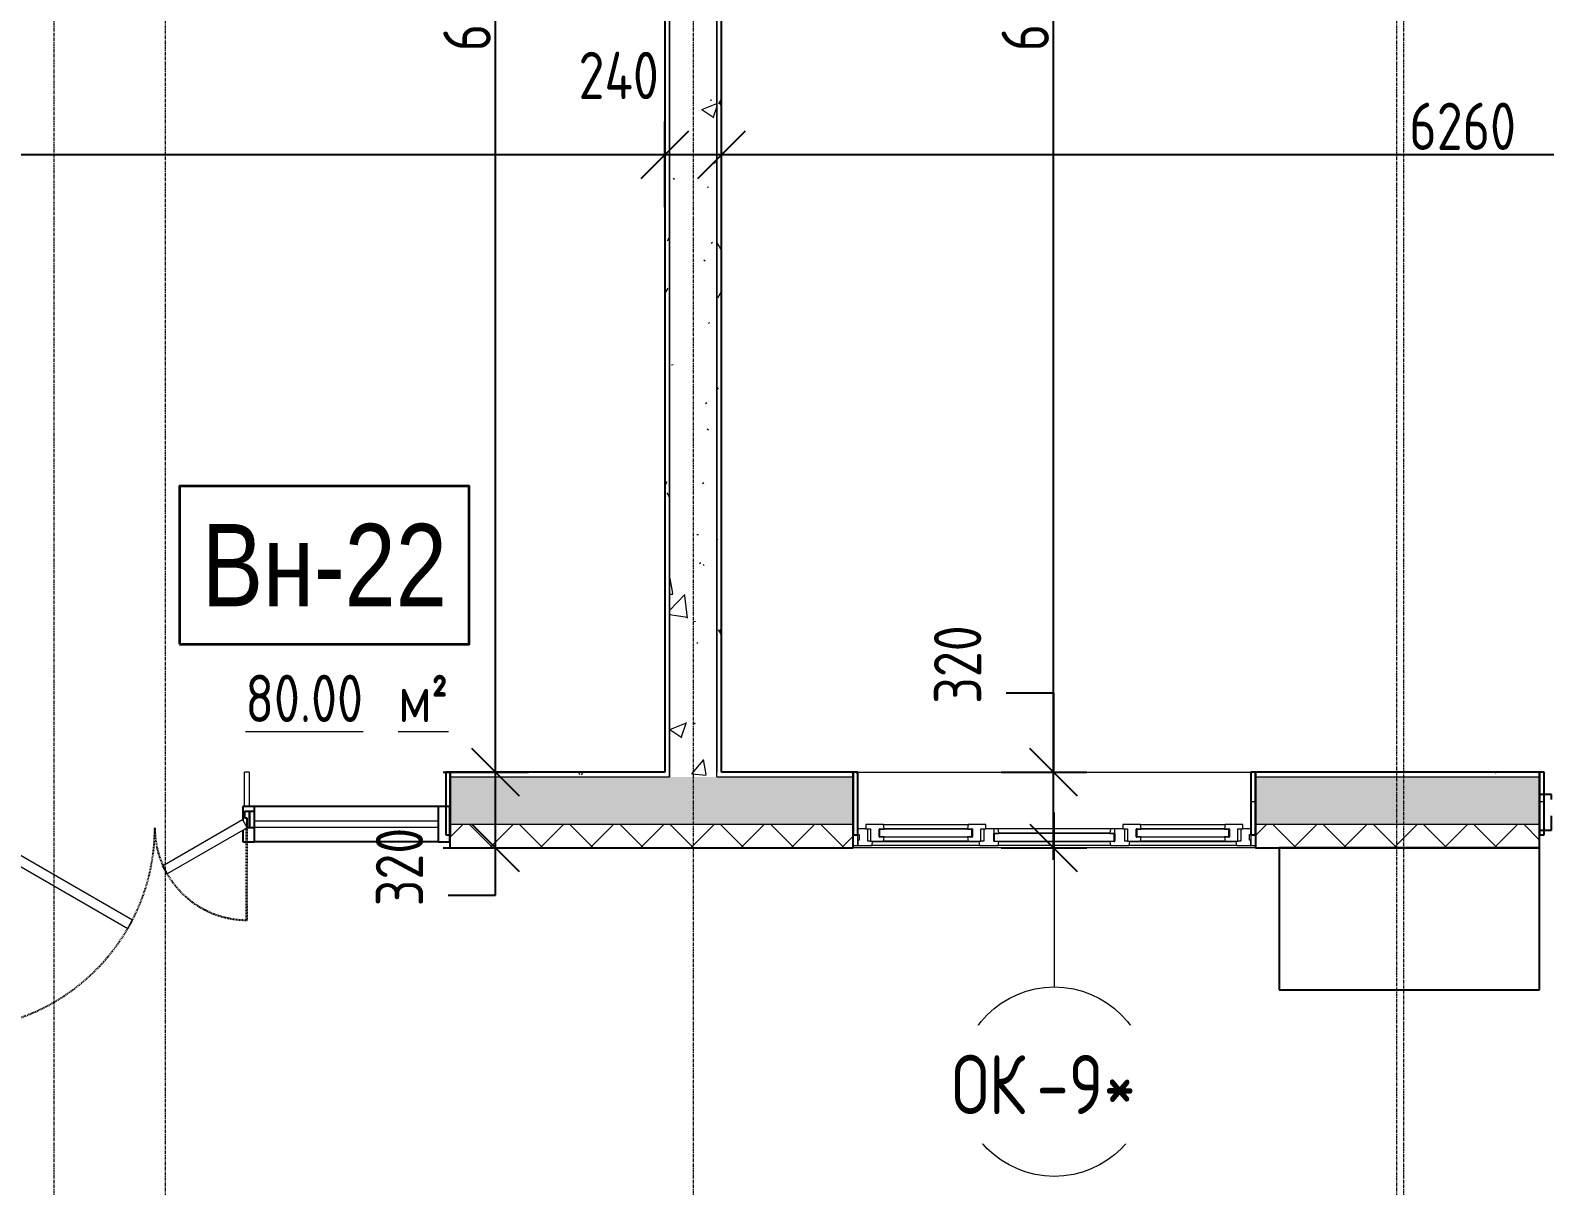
# Model space of a CAD drawing. Header units: millimetres. Extents: x -11854 to 4360091, y -19344 to 4989148.
# Drawn here: x 99603 to 105999, y 495 to 5376 of the extents above; entities that cross this region are included whole.
import ezdxf
from ezdxf.enums import TextEntityAlignment as Align

# ---------------------------------------------------------------- set-up
doc = ezdxf.new("R2010")
doc.units = ezdxf.units.MM
doc.linetypes.add('Линия сетки', pattern=[22.225, 12.7, -3.175, 3.175, -3.175])
doc.linetypes.add('Штрих', pattern=[6.35, 3.175, -3.175])
doc.layers.get('0').update_dxf_attribs({"color": 254})
doc.layers.get('Defpoints').update_dxf_attribs({"color": 254})
for name, color, linetype, lineweight in [('A-ANNO-DIMS', 254, 'Continuous', 9), ('A-AREA-IDEN', 254, 'Continuous', 9), ('A-DOOR', 254, 'Continuous', 9), ('A-GLAZ', 254, 'Continuous', 9), ('A-GLAZ-CURT', 254, 'Continuous', 9), ('A-GLAZ-CWMG', 254, 'Continuous', 9), ('A-GLAZ-IDEN', 254, 'Continuous', 9), ('A-WALL', 254, 'Continuous', 9), ('S-GRID', 254, 'Continuous', 9)]:
    doc.layers.add(name, color=color, linetype=linetype, lineweight=lineweight)
doc.layers.add('кр', color=1, linetype='Continuous')
doc.layers.add('МАРКИ', color=3, linetype='Continuous')
doc.styles.add('ISOCPEUR', font='isocpeur.ttf', dxfattribs={"width": 0.8, "height": 200})
doc.styles.add('ISOCPEUR_2', font='isocpeur.ttf', dxfattribs={"width": 0.8, "height": 250})
doc.styles.add('ISOCPEUR_B', font='', dxfattribs={"width": 0.8, "height": 200})
doc.styles.add('ISOCPEUR_B_1', font='', dxfattribs={"width": 0.8, "height": 200})
doc.styles.get("Standard").update_dxf_attribs({"font": 'arial.ttf'})
doc.styles.get('ISOCPEUR_B').set_extended_font_data('ISOCPEUR', bold=True)
doc.styles.get('ISOCPEUR_B_1').set_extended_font_data('ISOCPEUR', bold=True)
doc.dimstyles.new('2_0_мм_ISOCPEUR', dxfattribs={"dimscale": 304.8, "dimtxt": 199.196235, "dimasz": 0.656168, "dimexe": 0.459318, "dimexo": 0.625, "dimgap": 0.065617, "dimtad": 1, "dimdec": 0, "dimtxsty": 'ISOCPEUR', "dimblk1": 'OBLIQUE', "dimblk2": 'OBLIQUE', "dimsah": 1, "dimcen": 2.5, "dimdle": 0.164042, "dimazin": 3, "dimtfac": 1, "dimtix": 1, "dimtmove": 0, "dimatfit": 3, "dimfxl": 0.787402, "dimfxlon": 1, "dimtvp": 1, "dimarcsym": 2})
doc.dimstyles.new('2_0_мм_ISOCPEUR_1', dxfattribs={"dimscale": 304.8, "dimtxt": 199.196235, "dimasz": 0.656168, "dimexe": 0.459318, "dimexo": 0.625, "dimgap": 0.065617, "dimtad": 1, "dimdec": 0, "dimtxsty": 'ISOCPEUR', "dimblk1": 'OBLIQUE', "dimblk2": 'OBLIQUE', "dimsah": 1, "dimcen": 2.5, "dimdle": 0.164042, "dimazin": 3, "dimtfac": 1, "dimtix": 1, "dimtmove": 1, "dimatfit": 3, "dimfxl": 0.787402, "dimfxlon": 1, "dimtvp": 1, "dimarcsym": 2})
pattern_1 = [(50, (542041.7, 20914.14), (728.7365, -63.7558), [76.2, -838.2]), (355, (542041.7, 20914.14), (-140.9716, 764.2276), [60.96, -670.56]), (100.451, (542102.4, 20908.8), (587.77, 700.4668), [64.76, -712.36]), (46.184, (542041.7, 21117.3), (1084.3162, -168.171), [114.3, -1257.3]), (96.636, (542132, 21103.3), (949.61, 989.7098), [97.14, -1068.54]), (351.184, (542041.7, 21117.3), (949.6206, 989.7012), [91.44, -1005.84]), (21, (542143.3, 21066.54), (606.4579, -409.0606), [76.2, -838.2]), (326, (542143.3, 21066.54), (247.2083, 736.7529), [60.96, -670.56]), (71.451, (542193.8, 21032.46), (853.6683, 327.6855), [64.76, -712.36]), (37.5, (542041.67, 20914.14), (12.3547, 338.22012), [6.706, -655.726, 6.706, -674.014, -673.1]), (37.5, (542041.67, 20914.14), (12.3547, 338.22012), [-1343.152, 6.706, -666.394]), (7.5, (542041.67, 20914.14), (267.27887, 400.72213), [6.706, -381.406, 6.706, -640.486, -256.54]), (7.5, (542041.67, 20914.14), (267.27887, 400.72213), [-1035.304, 6.706, -249.834]), (327.5, (541815.1, 20914.14), (542.36333, -22.91534), [6.706, -247.294, 6.706, -785.774, -1051.56]), (327.5, (541815.1, 20914.14), (542.36333, -22.91534), [-1046.48, 6.706, -1044.854]), (317.5, (541713.5, 20914.14), (592.51696, 101.7071), [6.706, -323.494, 6.706, -519.582, -746.76]), (317.5, (541713.5, 20914.14), (592.51696, 101.7071), [-856.488, 6.706, -740.054])]
pattern_2 = [(0, (542041.67, 20914.14), (406.4, 101.6), [33.528, -271.272, 33.528, -271.272, -1625.6]), (0, (542041.67, 20914.14), (406.4, 101.6), [-609.6, 33.528, -576.072, 33.528, -271.272, -711.2]), (0, (542041.67, 20914.14), (406.4, 101.6), [-1524, 33.528, -169.672, 33.528, -474.472]), (120, (542194.07, 20964.94), (-291.18818, 301.152724), [33.528, -271.272, 33.528, -1896.872]), (120, (542194.07, 20964.94), (-291.18818, 301.152724), [-338.328, -271.272, 33.528, -576.072, -1016]), (120, (542194.07, 20964.94), (-291.18818, 301.152724), [-1219.2, 33.528, -271.272, 33.528, -677.672]), (120, (542194.07, 20964.94), (-291.18818, 301.152724), [-1557.528, -169.672, 33.528, -474.472]), (240, (542244.87, 21168.14), (-115.21182, -402.752724), [33.528, -271.272, 33.528, -1896.872]), (240, (542244.87, 21168.14), (-115.21182, -402.752724), [-338.328, -271.272, 33.528, -576.072, -1016]), (240, (542244.87, 21168.14), (-115.21182, -402.752724), [-1219.2, 33.528, -271.272, 33.528, -677.672]), (240, (542244.87, 21168.14), (-115.21182, -402.752724), [-1557.528, -169.672, 33.528, -474.472])]

# ---------------------------------------------------------------- blocks, each defined once
blk = doc.blocks.new('BIMLIB_Окно_Трехстворчатое_Wintech_СФрамугойСнизу_ГОСТ30674-99 - 1700Х1800-7434254-1А')
at = {"layer": 'A-GLAZ'}
for p, q in [((-705, 140), (-725, 140)), ((-705, 95), (-705, 140)), ((-644.8, 140), (-190.9, 140)), ((-112.5, 140), (362.5, 140)), ((440.9, 140), (894.8, 140)), ((975, 140), (955, 140)), ((955, 140), (955, 95)), ((-193.7, 123.5), (-642, 123.5)), ((-596.8, 121.5), (-238.9, 121.5)), ((-594, 105), (-241.7, 105)), ((-594, 69), (-241.7, 69)), ((-112.5, 70), (362.5, 70)), ((359.7, 123.5), (-109.7, 123.5)), ((-109.7, 87.5), (359.7, 87.5)), ((892, 123.5), (443.7, 123.5)), ((488.9, 121.5), (846.8, 121.5)), ((491.7, 105), (844, 105)), ((491.7, 69), (844, 69)), ((-238.9, 51.5), (-596.8, 51.5)), ((846.8, 51.5), (488.9, 51.5))]:
    blk.add_line(p, q, dxfattribs=at)
at = {"layer": 'A-GLAZ', "lineweight": 18}
for p, q in [((-705, 140), (-705, 117)), ((-644.8, 140), (-705, 140)), ((-642, 123.5), (-644.8, 140)), ((-190.9, 140), (-193.7, 123.5)), ((-112.5, 140), (-190.9, 140)), ((-109.7, 123.5), (-112.5, 140)), ((362.5, 140), (359.7, 123.5)), ((440.9, 140), (362.5, 140)), ((443.7, 123.5), (440.9, 140)), ((894.8, 140), (892, 123.5)), ((955, 140), (894.8, 140)), ((955, 117), (955, 140)), ((-705, 117), (-699.5, 117)), ((-699.5, 93), (-705, 93)), ((-705, 70), (-671, 70)), ((-699.5, 117), (-699.5, 93)), ((-671, 70), (-671, 51.5)), ((-651, 70), (-671, 70)), ((-663, 70), (-663, 121.5)), ((-663, 121.5), (-651, 121.5)), ((-596.8, 121.5), (-651, 121.5)), ((-651, 121.5), (-651, 70)), ((-642, 121.5), (-642, 123.5)), ((-615, 71), (-615, 103)), ((-615, 103), (-594, 103)), ((-594, 71), (-615, 71)), ((-223.2, 103), (-612.5, 103)), ((-612.5, 103), (-612.5, 71)), ((-612.5, 71), (-223.2, 71)), ((-594, 105), (-596.8, 121.5)), ((-596.8, 51.5), (-594, 69)), ((-594, 103), (-594, 105)), ((-594, 69), (-594, 71)), ((-238.9, 121.5), (-241.7, 105)), ((-241.7, 105), (-241.7, 103)), ((-241.7, 103), (-220.7, 103)), ((-220.7, 71), (-241.7, 71)), ((-241.7, 71), (-241.7, 69)), ((-241.7, 69), (-238.9, 51.5)), ((-184.7, 121.5), (-238.9, 121.5)), ((-223.2, 71), (-223.2, 103)), ((-220.7, 103), (-220.7, 71)), ((-193.7, 123.5), (-193.7, 121.5)), ((-184.7, 70), (-184.7, 121.5)), ((-184.7, 121.5), (-172.7, 121.5)), ((-164.7, 70), (-184.7, 70)), ((-172.7, 121.5), (-172.7, 70)), ((-164.7, 51.5), (-164.7, 70)), ((-164.7, 70), (-130.7, 70)), ((-109.7, 89.5), (-130.7, 89.5)), ((-130.7, 89.5), (-130.7, 70)), ((-130.7, 70), (-112.5, 70)), ((378.2, 121.5), (-128.2, 121.5)), ((-128.2, 121.5), (-128.2, 89.5)), ((-128.2, 89.5), (378.2, 89.5)), ((-112.5, 70), (-109.7, 87.5)), ((-109.7, 121.5), (-109.7, 123.5)), ((-109.7, 87.5), (-109.7, 89.5)), ((359.7, 123.5), (359.7, 121.5)), ((359.7, 89.5), (359.7, 87.5)), ((380.7, 89.5), (359.7, 89.5)), ((359.7, 87.5), (362.5, 70)), ((362.5, 70), (380.7, 70)), ((378.2, 89.5), (378.2, 121.5)), ((380.7, 70), (380.7, 89.5)), ((380.7, 70), (414.7, 70)), ((414.7, 70), (414.7, 51.5)), ((434.7, 70), (414.7, 70)), ((422.7, 70), (422.7, 121.5)), ((422.7, 121.5), (434.7, 121.5)), ((488.9, 121.5), (434.7, 121.5)), ((434.7, 121.5), (434.7, 70)), ((443.7, 121.5), (443.7, 123.5)), ((470.7, 71), (470.7, 103)), ((470.7, 103), (491.7, 103)), ((491.7, 71), (470.7, 71)), ((862.5, 103), (473.2, 103)), ((473.2, 103), (473.2, 71)), ((473.2, 71), (862.5, 71)), ((491.7, 105), (488.9, 121.5)), ((488.9, 51.5), (491.7, 69)), ((491.7, 103), (491.7, 105)), ((491.7, 69), (491.7, 71)), ((846.8, 121.5), (844, 105)), ((844, 105), (844, 103)), ((844, 103), (865, 103)), ((865, 71), (844, 71)), ((844, 71), (844, 69)), ((844, 69), (846.8, 51.5)), ((901, 121.5), (846.8, 121.5)), ((862.5, 71), (862.5, 103)), ((865, 103), (865, 71)), ((892, 123.5), (892, 121.5)), ((901, 70), (901, 121.5)), ((901, 121.5), (913, 121.5)), ((921, 70), (901, 70)), ((913, 121.5), (913, 70)), ((921, 51.5), (921, 70)), ((921, 70), (955, 70)), ((949.5, 93), (949.5, 117)), ((949.5, 117), (955, 117)), ((955, 93), (949.5, 93)), ((-671, 51.5), (-596.8, 51.5)), ((-238.9, 51.5), (-164.7, 51.5)), ((414.7, 51.5), (488.9, 51.5)), ((846.8, 51.5), (921, 51.5))]:
    blk.add_line(p, q, dxfattribs=at)
at = {"layer": 'A-GLAZ', "lineweight": 25}
for p, q in [((-615, 103), (-615, 71)), ((-612.5, 103), (-615, 103)), ((-615, 71), (-612.5, 71)), ((-612.5, 71), (-612.5, 103)), ((-220.7, 103), (-223.2, 103)), ((-223.2, 103), (-223.2, 71)), ((-223.2, 71), (-220.7, 71)), ((-220.7, 71), (-220.7, 103)), ((-128.2, 121.5), (-130.7, 121.5)), ((-130.7, 121.5), (-130.7, 89.5)), ((-130.7, 89.5), (-128.2, 89.5)), ((-128.2, 89.5), (-128.2, 121.5)), ((378.2, 121.5), (378.2, 89.5)), ((380.7, 121.5), (378.2, 121.5)), ((378.2, 89.5), (380.7, 89.5)), ((380.7, 89.5), (380.7, 121.5)), ((470.7, 103), (470.7, 71)), ((473.2, 103), (470.7, 103)), ((470.7, 71), (473.2, 71)), ((473.2, 71), (473.2, 103)), ((865, 103), (862.5, 103)), ((862.5, 103), (862.5, 71)), ((862.5, 71), (865, 71)), ((865, 71), (865, 103))]:
    blk.add_line(p, q, dxfattribs=at)
blk = doc.blocks.new('Прямоугольный импост - 50 x 150 мм-V12-1А')
at = {"layer": 'A-GLAZ-CWMG', "lineweight": 25}
for p, q in [((0, 75), (-50, 75)), ((-50, 75), (-50, 15)), ((0, -75), (0, 75)), ((-50, -55), (-50, -75)), ((-50, -75), (0, -75))]:
    blk.add_line(p, q, dxfattribs=at)
blk = doc.blocks.new('Системная панель - С остеклением-7428840-1А')
at = {"layer": 'кр', "lineweight": 18}
for p, q in [((387.5, 12.5), (-387.5, 12.5)), ((-387.5, 12.5), (-387.5, -12.5)), ((387.5, -12.5), (387.5, 12.5)), ((-387.5, -12.5), (387.5, -12.5))]:
    blk.add_line(p, q, dxfattribs=at)
blk = doc.blocks.new('Прямоугольный импост - 50 x 150 мм-7428686-1А')
at = {"layer": 'кр'}
for p, q in [((-357574.2, -43154.4), (-358349.2, -43154.4)), ((-357574.2, -43304.4), (-358349.2, -43304.4))]:
    blk.add_line(p, q, dxfattribs=at)
blk = doc.blocks.new('Прямоугольный импост - 50 x 150 мм-7419824-1А')
at = {"layer": 'кр', "lineweight": 25}
for p, q in [((-50, 75), (0, 75)), ((-50, -75), (-50, 75)), ((0, 75), (0, -75)), ((0, -75), (-50, -75))]:
    blk.add_line(p, q, dxfattribs=at)
blk = doc.blocks.new('Прямоугольный импост - 50 x 150 мм-V13-1А')
at = {"layer": 'кр', "lineweight": 25}
for p, q in [((-25, 75), (-8.7, 75)), ((-25, 25.6), (-25, 75)), ((-6.7, 75), (25, 75)), ((25, 75), (25, -75)), ((-25, -75), (-25, -16.7)), ((25, -75), (-25, -75))]:
    blk.add_line(p, q, dxfattribs=at)
blk = doc.blocks.new('Дверь_Двупольная_внутренняя ПВХ профиль - Дверной блок наружный металлический остекленный ДНМО 22х13 Л _ДЛЯ ВИТРАЖА_-7420208-1А')
at = {"layer": 'кр', "linetype": 'Штрих'}
for p, q in [((618, 865), (618, 15)), ((-618, 405), (-618, 15))]:
    blk.add_line(p, q, dxfattribs=at)
at = {"layer": 'кр'}
for p, q in [((620, 865), (618, 865)), ((-620, 405), (-618, 405)), ((-650, 15), (-630, 15)), ((-650, -55), (-650, 15)), ((-630, 15), (-620, 15)), ((-630, -55), (-630, 15)), ((-630, 15), (-630, -55)), ((-620, 15), (-620, -25)), ((-618, 15), (-620, 15)), ((618, 15), (620, 15)), ((630, 15), (620, 15)), ((620, 15), (620, -25)), ((630, -55), (630, 15)), ((650, 15), (630, 15)), ((630, 15), (630, -55)), ((650, -55), (650, 15)), ((-630, -55), (-650, -55)), ((-610, -55), (-630, -55)), ((-620, -25), (-610, -25)), ((-610, -25), (-610, -55)), ((620, -25), (610, -25)), ((610, -25), (610, -55)), ((610, -55), (630, -55)), ((630, -55), (650, -55))]:
    blk.add_line(p, q, dxfattribs=at)
at = {"layer": 'кр', "linetype": 'Штрих', "lineweight": 18}
for p, q in [((620, 15), (620, 865)), ((-620, 15), (-620, 405))]:
    blk.add_line(p, q, dxfattribs=at)
at = {"layer": 'кр', "lineweight": 18}
for p, q in [((-116.1, 440), (-136.1, 405.4)), ((-136.1, 405.4), (600, -19.6)), ((620, 15), (-116.1, 440)), ((-620, 15), (-282.3, 210)), ((-282.3, 210), (-262.3, 175.4)), ((-262.3, 175.4), (-600, -19.6)), ((-600, -19.6), (-620, 15)), ((600, -19.6), (620, 15))]:
    blk.add_line(p, q, dxfattribs=at)
at = {"layer": 'кр', "linetype": 'Штрих'}
for centre, radius, start, end in [((620, 15), 850, 90, 180), ((-620, 15), 390, 360, 90)]:
    blk.add_arc(centre, radius, start, end, dxfattribs=at)
blk = doc.blocks.new('_Oblique')
at = {"color": 0, "linetype": 'ByBlock', "lineweight": -2}
blk.add_line((-0.5, -0.5), (0.5, 0.5), dxfattribs=at)
blk = doc.blocks.new('*D598')
at = {"layer": 'A-ANNO-DIMS', "color": 0, "lineweight": -2, "transparency": 16777216}
for p, q in [((102522.6, 4629.5), (102522.6, 4990.5)), ((108782.6, 4629.5), (108782.6, 4990.5)), ((108832.6, 4850.5), (102472.6, 4850.5))]:
    blk.add_line(p, q, dxfattribs=at)
at = {"layer": 'Defpoints', "color": 0, "transparency": 16777216}
for p in [(102522.6, 4850.5), (102522.6, 4610.5), (108782.6, 4610.5)]:
    blk.add_point(p, dxfattribs=at)
at = {"layer": 'A-ANNO-DIMS', "color": 0, "lineweight": -2, "transparency": 16777216, "xscale": 200, "yscale": 200, "zscale": 200, "rotation": 180}
blk.add_blockref('_Oblique', (102522.6, 4850.5), dxfattribs=at)
at = {"layer": 'A-ANNO-DIMS', "color": 0, "lineweight": -2, "transparency": 16777216, "xscale": 200, "yscale": 200, "zscale": 200}
blk.add_blockref('_Oblique', (108782.6, 4850.5), dxfattribs=at)
at = {"layer": 'A-ANNO-DIMS', "color": 0, "transparency": 16777216, "insert": (105652.6, 4970.5), "char_height": 200, "width": 533.233, "attachment_point": 5, "style": 'ISOCPEUR'}
blk.add_mtext('\\A1;6260', dxfattribs=at)
blk = doc.blocks.new('*D599')
at = {"layer": 'A-ANNO-DIMS', "color": 0, "lineweight": -2, "transparency": 16777216}
for p, q in [((102282.6, 4629.5), (102282.6, 4990.5)), ((102522.6, 4629.5), (102522.6, 4990.5)), ((102572.6, 4850.5), (102232.6, 4850.5))]:
    blk.add_line(p, q, dxfattribs=at)
at = {"layer": 'Defpoints', "color": 0, "transparency": 16777216}
for p in [(102282.6, 4850.5), (102282.6, 4610.5), (102522.6, 4610.5)]:
    blk.add_point(p, dxfattribs=at)
at = {"layer": 'A-ANNO-DIMS', "color": 0, "lineweight": -2, "transparency": 16777216, "xscale": 200, "yscale": 200, "zscale": 200, "rotation": 180}
blk.add_blockref('_Oblique', (102282.6, 4850.5), dxfattribs=at)
at = {"layer": 'A-ANNO-DIMS', "color": 0, "lineweight": -2, "transparency": 16777216, "xscale": 200, "yscale": 200, "zscale": 200}
blk.add_blockref('_Oblique', (102522.6, 4850.5), dxfattribs=at)
at = {"layer": 'A-ANNO-DIMS', "color": 0, "transparency": 16777216, "insert": (101918.3, 5285.1), "char_height": 200, "width": 418.312, "attachment_point": 1, "line_spacing_factor": 1.149209, "style": 'ISOCPEUR'}
blk.add_mtext('\\A1;240', dxfattribs=at)
blk = doc.blocks.new('*D600')
at = {"layer": 'A-ANNO-DIMS', "color": 0, "lineweight": -2, "transparency": 16777216}
for p, q in [((95822.6, 4629.5), (95822.6, 4990.5)), ((102282.6, 4629.5), (102282.6, 4990.5)), ((102332.6, 4850.5), (95772.6, 4850.5))]:
    blk.add_line(p, q, dxfattribs=at)
at = {"layer": 'Defpoints', "color": 0, "transparency": 16777216}
for p in [(95822.6, 4850.5), (95822.6, 4610.5), (102282.6, 4610.5)]:
    blk.add_point(p, dxfattribs=at)
at = {"layer": 'A-ANNO-DIMS', "color": 0, "lineweight": -2, "transparency": 16777216, "xscale": 200, "yscale": 200, "zscale": 200, "rotation": 180}
blk.add_blockref('_Oblique', (95822.6, 4850.5), dxfattribs=at)
at = {"layer": 'A-ANNO-DIMS', "color": 0, "lineweight": -2, "transparency": 16777216, "xscale": 200, "yscale": 200, "zscale": 200}
blk.add_blockref('_Oblique', (102282.6, 4850.5), dxfattribs=at)
at = {"layer": 'A-ANNO-DIMS', "color": 0, "transparency": 16777216, "insert": (99052.6, 4970.5), "char_height": 200, "width": 551.62, "attachment_point": 5, "style": 'ISOCPEUR'}
blk.add_mtext('\\A1;6460', dxfattribs=at)
blk = doc.blocks.new('*D608')
at = {"layer": 'A-ANNO-DIMS', "color": 0, "lineweight": -2, "transparency": 16777216}
for p, q in [((103725, 2577.7), (103925, 2577.7)), ((103925, 2577.7), (103925, 2242.4)), ((103704, 2242.4), (104065, 2242.4)), ((103925, 1872.4), (103925, 2292.4)), ((103704, 1922.4), (104065, 1922.4))]:
    blk.add_line(p, q, dxfattribs=at)
at = {"layer": 'Defpoints', "color": 0, "transparency": 16777216}
for p in [(103685, 2242.4), (103925, 2242.4), (103685, 1922.4)]:
    blk.add_point(p, dxfattribs=at)
at = {"layer": 'A-ANNO-DIMS', "color": 0, "lineweight": -2, "transparency": 16777216, "xscale": 200, "yscale": 200, "zscale": 200}
for p, rotation in [((103925, 2242.4), 90), ((103925, 1922.4), 270)]:
    blk.add_blockref('_Oblique', p, dxfattribs=dict(at, rotation=rotation))
at = {"layer": 'A-ANNO-DIMS', "color": 0, "transparency": 16777216, "insert": (103419.6, 2531.1), "char_height": 200, "width": 399.925, "attachment_point": 1, "rotation": 90, "line_spacing_factor": 1.149209, "style": 'ISOCPEUR'}
blk.add_mtext('\\A1;320', dxfattribs=at)
blk = doc.blocks.new('*D609')
at = {"layer": 'A-ANNO-DIMS', "color": 0, "lineweight": -2, "transparency": 16777216}
for p, q in [((103925, 2192.4), (103925, 8847.4)), ((103704, 8797.4), (104065, 8797.4)), ((103704, 2242.4), (104065, 2242.4))]:
    blk.add_line(p, q, dxfattribs=at)
at = {"layer": 'Defpoints', "color": 0, "transparency": 16777216}
for p in [(103685, 8797.4), (103925, 8797.4), (103685, 2242.4)]:
    blk.add_point(p, dxfattribs=at)
at = {"layer": 'A-ANNO-DIMS', "color": 0, "lineweight": -2, "transparency": 16777216, "xscale": 200, "yscale": 200, "zscale": 200}
for p, rotation in [((103925, 8797.4), 90), ((103925, 2242.4), 270)]:
    blk.add_blockref('_Oblique', p, dxfattribs=dict(at, rotation=rotation))
at = {"layer": 'A-ANNO-DIMS', "color": 0, "transparency": 16777216, "insert": (103805, 5519.9), "char_height": 200, "width": 533.233, "attachment_point": 5, "rotation": 90, "style": 'ISOCPEUR'}
blk.add_mtext('\\A1;6555', dxfattribs=at)
blk = doc.blocks.new('Марка окна - Марка окна-2857-1А')
at = {"layer": 'A-GLAZ-IDEN'}
blk.add_circle((0, 0), 4.001, dxfattribs=at)
blk = doc.blocks.new('*D638')
at = {"layer": 'A-ANNO-DIMS', "color": 0, "lineweight": -2, "transparency": 16777216}
for p, q in [((101346.4, 2242.4), (101707.3, 2242.4)), ((101567.3, 1872.4), (101567.3, 2292.4)), ((101346.4, 1922.4), (101707.3, 1922.4)), ((101567.3, 1722.4), (101567.3, 1922.4)), ((101367.3, 1722.4), (101567.3, 1722.4))]:
    blk.add_line(p, q, dxfattribs=at)
at = {"layer": 'Defpoints', "color": 0, "transparency": 16777216}
for p in [(101327.3, 2242.4), (101567.3, 2242.4), (101327.3, 1922.4)]:
    blk.add_point(p, dxfattribs=at)
at = {"layer": 'A-ANNO-DIMS', "color": 0, "lineweight": -2, "transparency": 16777216, "xscale": 200, "yscale": 200, "zscale": 200}
for p, rotation in [((101567.3, 2242.4), 90), ((101567.3, 1922.4), 270)]:
    blk.add_blockref('_Oblique', p, dxfattribs=dict(at, rotation=rotation))
at = {"layer": 'A-ANNO-DIMS', "color": 0, "transparency": 16777216, "insert": (101062, 1675.8), "char_height": 200, "width": 399.925, "attachment_point": 1, "rotation": 90, "line_spacing_factor": 1.149209, "style": 'ISOCPEUR'}
blk.add_mtext('\\A1;320', dxfattribs=at)
blk = doc.blocks.new('*D639')
at = {"layer": 'A-ANNO-DIMS', "color": 0, "lineweight": -2, "transparency": 16777216}
for p, q in [((101567.3, 2192.4), (101567.3, 8847.4)), ((101788.3, 8797.4), (101427.3, 8797.4)), ((101346.4, 2242.4), (101707.3, 2242.4))]:
    blk.add_line(p, q, dxfattribs=at)
at = {"layer": 'Defpoints', "color": 0, "transparency": 16777216}
for p in [(101567.3, 8797.4), (101807.3, 8797.4), (101327.3, 2242.4)]:
    blk.add_point(p, dxfattribs=at)
at = {"layer": 'A-ANNO-DIMS', "color": 0, "lineweight": -2, "transparency": 16777216, "xscale": 200, "yscale": 200, "zscale": 200}
for p, rotation in [((101567.3, 8797.4), 90), ((101567.3, 2242.4), 270)]:
    blk.add_blockref('_Oblique', p, dxfattribs=dict(at, rotation=rotation))
at = {"layer": 'A-ANNO-DIMS', "color": 0, "transparency": 16777216, "insert": (101447.3, 5519.9), "char_height": 200, "width": 533.233, "attachment_point": 5, "rotation": 90, "style": 'ISOCPEUR'}
blk.add_mtext('\\A1;6555', dxfattribs=at)

msp = doc.modelspace()

# ---------------------------------------------------------------- hatches: boundary and pattern name
at = {"layer": 'A-WALL'}
h = msp.add_hatch(dxfattribs=at)
h.set_pattern_fill('FP_3', color=8, style=0, pattern_type=2)
h.set_pattern_definition(pattern_2)
h.paths.add_polyline_path([(102282.6, 2222.4), (102302.6, 2222.4), (102302.6, 8797.4), (102282.6, 8797.4), (102282.6, 2242.4)])
h = msp.add_hatch(dxfattribs=at)
h.set_pattern_fill('FP_2', color=8, style=0, pattern_type=2)
h.set_pattern_definition(pattern_1)
h.paths.add_polyline_path([(102502.6, 2222.4), (102502.6, 8817.4), (102302.6, 8817.4), (102302.6, 2222.4)])
h = msp.add_hatch(dxfattribs=at)
h.set_pattern_fill('FP_3', color=8, style=0, pattern_type=2)
h.set_pattern_definition(pattern_2)
h.paths.add_polyline_path([(102522.6, 2242.4), (102522.6, 8817.4), (102502.6, 8817.4), (102502.6, 2242.4)])
h = msp.add_hatch(dxfattribs=at)
h.set_pattern_fill('FP_3', color=8, style=0, pattern_type=2)
h.set_pattern_definition(pattern_2)
h.paths.add_polyline_path([(102282.6, 2222.4), (102282.6, 2242.4), (101375.2, 2242.4), (101375.2, 2222.4)])
h.paths.add_polyline_path([(98027.6, 2222.4), (99225.2, 2222.7), (99225.2, 2242.4), (98027.6, 2242.4), (98027.6, 2222.7)])
h.paths.add_polyline_path([(95802.6, 2222.4), (96327.6, 2222.7), (96327.6, 2242.4), (95802.6, 2242.4), (95802.6, 2222.7)])
h = msp.add_hatch(dxfattribs=at)
h.set_pattern_fill('FP_3', color=8, style=0, pattern_type=2)
h.set_pattern_definition(pattern_2)
h.paths.add_polyline_path([(108782.6, 2222.4), (108782.6, 2242.4), (108127.6, 2242.4), (108127.6, 2222.4)])
h.paths.add_polyline_path([(105977.6, 2222.4), (105977.6, 2242.4), (104777.6, 2242.4), (104777.6, 2222.4), (105520.7, 2222.4)])
h.paths.add_polyline_path([(103077.6, 2222.4), (103077.6, 2242.4), (102502.6, 2242.4), (102502.6, 2222.4), (102982.3, 2222.4)])
h = msp.add_hatch(dxfattribs=at)
h.set_pattern_fill('FP_3', color=8, style=0, pattern_type=2)
h.set_pattern_definition(pattern_2)
h.paths.add_polyline_path([(103097.6, 1977.4), (103097.6, 2242.4), (103077.6, 2242.4), (103077.6, 1977.4)])
h = msp.add_hatch(dxfattribs=at)
h.set_pattern_fill('FP_3', color=8, style=0, pattern_type=2)
h.set_pattern_definition(pattern_2)
h.paths.add_polyline_path([(104777.6, 1977.4), (104777.6, 2242.4), (104757.6, 2242.4), (104757.6, 1977.4)])
h = msp.add_hatch(dxfattribs=at)
h.set_pattern_fill('FP_3', color=8, style=0, pattern_type=2)
h.set_pattern_definition(pattern_2)
h.paths.add_polyline_path([(105977.6, 1977.4), (105997.6, 1977.4), (105997.6, 2242.4), (105977.6, 2242.4), (105977.6, 2222.7)])
h = msp.add_hatch(dxfattribs=at)
h.set_pattern_fill('FP_2', color=8, style=0, pattern_type=2)
h.set_pattern_definition(pattern_1)
h.paths.add_polyline_path([(114405.1, 2022.4), (115772.6, 2022.4), (115772.6, 2222.4), (114357.6, 2222.4), (114357.6, 2022.4)])
h.paths.add_polyline_path([(112247.6, 2022.4), (112247.6, 2222.4), (111027.6, 2222.4), (111027.6, 2022.4), (111866.7, 2022.4)])
h.paths.add_polyline_path([(109327.6, 2022.4), (109327.6, 2222.4), (108127.6, 2222.4), (108127.6, 2022.4)])
h.paths.add_polyline_path([(104886.1, 2022.4), (105977.6, 2022.4), (105977.6, 2222.4), (104777.6, 2222.4), (104777.6, 2022.4)])
h.paths.add_polyline_path([(103077.6, 2022.4), (103077.6, 2222.4), (101375.2, 2222.4), (101375.2, 2022.4), (102982.3, 2022.4)])
h.paths.add_polyline_path([(98222.8, 2022.4), (99225.2, 2022.4), (99225.2, 2222.4), (98027.6, 2222.4), (98027.6, 2022.4)])
h.paths.add_polyline_path([(94625.2, 2022.4), (96327.6, 2022.4), (96327.6, 2222.4), (94625.2, 2222.4)])
h.paths.add_polyline_path([(92475.2, 2022.4), (92475.2, 2222.4), (91277.6, 2222.4), (91277.6, 2022.4), (91559.4, 2022.4)])
h.paths.add_polyline_path([(89577.6, 2022.4), (89577.6, 2222.4), (88375.2, 2222.4), (88375.2, 2022.4), (89338.3, 2022.4)])
h.paths.add_polyline_path([(86225.2, 2022.4), (86225.2, 2222.4), (85027.6, 2222.4), (85027.6, 2022.4), (85213.4, 2022.4)])
h.paths.add_polyline_path([(82082.6, 2022.4), (83327.6, 2022.4), (83327.6, 2222.4), (82082.6, 2222.4)])
h = msp.add_hatch(dxfattribs=at)
h.set_pattern_fill('FP_5', color=8, style=0, pattern_type=2)
h.set_pattern_definition([(45, (542041.67, 20914.14), (-106.066017, 106.066017), []), (135, (542041.67, 20914.14), (-106.066017, -106.066017), [])])
h.paths.add_polyline_path([(115772.6, 1922.4), (115972.6, 1922.4), (115972.6, 2022.4), (114357.6, 2022.4), (114357.6, 1922.4), (115674.3, 1922.4)])
h.paths.add_polyline_path([(112247.6, 1922.4), (112247.6, 2022.4), (111027.6, 2022.4), (111027.6, 1922.4), (111866.7, 1922.4)])
h.paths.add_polyline_path([(109327.6, 1922.4), (109327.6, 2022.4), (108127.6, 2022.4), (108127.6, 1922.4)])
h.paths.add_polyline_path([(104777.6, 1922.4), (105977.6, 1922.4), (105977.6, 2022.4), (104777.6, 2022.4), (104777.6, 1973.9)])
h.paths.add_polyline_path([(101375.2, 1922.4), (103077.6, 1922.4), (103077.6, 2022.4), (101375.2, 2022.4)])
h.paths.add_polyline_path([(96319, 1922.4), (96327.6, 1922.4), (96327.6, 2022.4), (94625.2, 2022.4), (94625.2, 1922.4), (96001.7, 1922.4)])
h.paths.add_polyline_path([(98222.8, 1922.4), (99225.2, 1922.4), (99225.2, 2022.4), (98027.6, 2022.4), (98027.6, 1922.4)])
h.paths.add_polyline_path([(91277.6, 1922.4), (92475.2, 1922.4), (92475.2, 2022.4), (91277.6, 2022.4)])
h.paths.add_polyline_path([(88375.2, 1922.4), (89577.6, 1922.4), (89577.6, 2022.4), (88375.2, 2022.4)])
h.paths.add_polyline_path([(86225.2, 1922.4), (86225.2, 2022.4), (85027.6, 2022.4), (85027.6, 1922.4), (85213.4, 1922.4)])
h.paths.add_polyline_path([(83309.6, 1922.4), (83327.6, 1922.4), (83327.6, 2022.4), (82082.6, 2022.4), (82082.6, 1922.4), (82675, 1922.4)])

# ---------------------------------------------------------------- linework, layer by layer
at = {"layer": 'A-GLAZ-IDEN', "color": 8}
msp.add_line((103927.6, 2072.4), (103926.6, 1334.9), dxfattribs=at)
at = {"layer": 'A-WALL', "color": 8, "lineweight": 25}
for p, q in [((102282.6, 8797.4), (102282.6, 2242.4)), ((102522.6, 2242.4), (102522.6, 8797.4)), ((101357.6, 2242.4), (101357.6, 1977.4)), ((101377.6, 2242.4), (101357.6, 2242.4)), ((102282.6, 2242.4), (101375.2, 2242.4)), ((101375.2, 2242.4), (101375.2, 2222.4)), ((101377.6, 1977.4), (101377.6, 2242.4)), ((103077.6, 2242.4), (102522.6, 2242.4)), ((103077.6, 2222.4), (103077.6, 2242.4)), ((103077.6, 2242.4), (103077.6, 1977.4)), ((103097.6, 2242.4), (103077.6, 2242.4)), ((103097.6, 1977.4), (103097.6, 2242.4)), ((104757.6, 2242.4), (104757.6, 1977.4)), ((104777.6, 2242.4), (104757.6, 2242.4)), ((104777.6, 2242.4), (104777.6, 2222.4)), ((105997.6, 2242.4), (104777.6, 2242.4)), ((104777.6, 1977.4), (104777.6, 2242.4)), ((105977.6, 2222.4), (105977.6, 2242.4)), ((105977.6, 2242.4), (105977.6, 1977.4)), ((105997.6, 1977.4), (105997.6, 2242.4)), ((101375.2, 2222.4), (101375.2, 1922.4)), ((103077.6, 1922.4), (103077.6, 2222.4)), ((104777.6, 2222.4), (104777.6, 1922.4)), ((105977.6, 1922.4), (105977.6, 2222.4)), ((101357.6, 1977.4), (101377.6, 1977.4)), ((101375.2, 1922.4), (103077.6, 1922.4)), ((103077.6, 1977.4), (103097.6, 1977.4)), ((104757.6, 1977.4), (104777.6, 1977.4)), ((104777.6, 1922.4), (105977.6, 1922.4)), ((105977.6, 1922.4), (104877.6, 1922.4)), ((104877.6, 1922.4), (104877.6, 1322.4)), ((105977.6, 1977.4), (105997.6, 1977.4)), ((105977.6, 1322.4), (105977.6, 1922.4)), ((104877.6, 1322.4), (105977.6, 1322.4))]:
    msp.add_line(p, q, dxfattribs=at)
at = {"layer": 'A-WALL', "color": 8}
for p, q in [((102302.6, 8817.4), (102302.6, 2222.4)), ((102302.6, 2222.4), (102302.6, 8797.4)), ((102502.6, 2222.4), (102502.6, 8817.4)), ((102502.6, 8817.4), (102502.6, 2242.4)), ((100507.6, 2097.4), (100507.6, 2242.4)), ((100527.6, 2242.4), (100507.6, 2242.4)), ((100527.6, 2242.4), (100527.6, 2097.4)), ((103097.6, 2242.4), (104757.6, 2242.4)), ((101375.2, 2222.4), (102302.6, 2222.4)), ((102502.6, 2222.4), (103077.6, 2222.4)), ((104777.6, 2222.4), (105977.6, 2222.4)), ((101375.2, 2022.4), (103077.6, 2022.4)), ((104777.6, 2022.4), (105977.6, 2022.4)), ((104777.6, 1922.4), (103077.6, 1922.4))]:
    msp.add_line(p, q, dxfattribs=at)
at = {"layer": 'S-GRID', "color": 8, "linetype": 'Линия сетки'}
for p, q in [((99702.6, 26233.7), (99702.6, -4343.8)), ((102402.6, 26233.7), (102402.6, -4343.8)), ((105402.6, 26233.7), (105402.6, -4343.8)), ((100172.6, 8374.9), (100172.6, -1715.3)), ((105372.6, 8374.9), (105372.6, -803.6))]:
    msp.add_line(p, q, dxfattribs=at)
at = {"layer": 'кр', "color": 8}
for p, q in [((100508.5, 2077.4), (100528.5, 2077.4)), ((100508.5, 2047.4), (100508.5, 2077.4)), ((100518.5, 2047.4), (100508.5, 2047.4)), ((100518.5, 2007.4), (100518.5, 2047.4)), ((100528.5, 2077.4), (100528.5, 2007.4)), ((100528.5, 2007.4), (100528.5, 2077.4)), ((100528.5, 2077.4), (100548.5, 2077.4)), ((100548.5, 2077.4), (100548.5, 2007.4)), ((100516.5, 2007.4), (100518.5, 2007.4)), ((100528.5, 2007.4), (100518.5, 2007.4)), ((100548.5, 2007.4), (100528.5, 2007.4)), ((100518.5, 1617.4), (100516.5, 1617.4))]:
    msp.add_line(p, q, dxfattribs=at)
at = {"layer": 'кр', "color": 8, "lineweight": 18}
for p, q in [((99278.5, 2007.4), (100014.6, 1582.4)), ((100034.6, 1617.1), (99298.5, 2042.1)), ((100160.7, 1847.1), (100498.5, 2042.1)), ((100518.5, 2007.4), (100180.7, 1812.4)), ((100498.5, 2042.1), (100518.5, 2007.4)), ((100180.7, 1812.4), (100160.7, 1847.1)), ((100014.6, 1582.4), (100034.6, 1617.1))]:
    msp.add_line(p, q, dxfattribs=at)
at = {"layer": 'кр', "color": 8, "linetype": 'Штрих'}
msp.add_line((100516.5, 1617.4), (100516.5, 2007.4), dxfattribs=at)
at = {"layer": 'кр', "color": 8, "linetype": 'Штрих', "lineweight": 18}
msp.add_line((100518.5, 2007.4), (100518.5, 1617.4), dxfattribs=at)
at = {"layer": 'кр', "color": 8, "linetype": 'Штрих'}
for centre, radius, start, end in [((99278.5, 2007.4), 850, -90, 0), ((100518.5, 2007.4), 390, 180, -90)]:
    msp.add_arc(centre, radius, start, end, dxfattribs=at)
at = {"layer": 'МАРКИ', "color": 1, "lineweight": 35}
msp.add_lwpolyline([(100232.3, 2782.9), (101457, 2782.9), (101457, 3450.9), (100232.3, 3450.9)], close=True, dxfattribs=at)

# ---------------------------------------------------------------- block references
at = {"layer": 'A-DOOR', "color": 8, "rotation": 180}
msp.add_blockref('Дверь_Двупольная_внутренняя ПВХ профиль - Дверной блок наружный металлический остекленный ДНМО 22х13 Л _ДЛЯ ВИТРАЖА_-7420208-1А', (99898.5, 2022.4), dxfattribs=at)
at = {"layer": 'A-GLAZ', "color": 8, "rotation": 180}
msp.add_blockref('BIMLIB_Окно_Трехстворчатое_Wintech_СФрамугойСнизу_ГОСТ30674-99 - 1700Х1800-7434254-1А', (104052.6, 2072.4), dxfattribs=at)
at = {"layer": 'A-GLAZ-CURT', "color": 8}
msp.add_blockref('Системная панель - С остеклением-7428840-1А', (100937.7, 2022.4), dxfattribs=at)
at = {"layer": 'A-GLAZ-CWMG', "color": 8, "rotation": 180}
msp.add_blockref('Прямоугольный импост - 50 x 150 мм-V12-1А', (105977.6, 2072.4), dxfattribs=at)
at = {"layer": 'A-GLAZ-CWMG', "color": 8, "extrusion": (0, 0, -1), "rotation": 180}
for name, p in [('Прямоугольный импост - 50 x 150 мм-V13-1А', (-100525.2, 2022.4)), ('Прямоугольный импост - 50 x 150 мм-7419824-1А', (-101375.2, 2022.4))]:
    msp.add_blockref(name, p, dxfattribs=at)
at = {"layer": 'A-GLAZ-CWMG', "color": 8}
msp.add_blockref('Прямоугольный импост - 50 x 150 мм-7428686-1А', (458899.5, 45251.8), dxfattribs=at)
at = {"layer": 'A-GLAZ-IDEN', "color": 8, "xscale": 99.99999999999991, "yscale": 99.99999999999991, "zscale": 99.99999999999991}
msp.add_blockref('Марка окна - Марка окна-2857-1А', (103927.6, 934.7), dxfattribs=at)
at = {"layer": 'кр', "color": 1, "extrusion": (0, 0, -1), "rotation": 180}
for name, p in [('Прямоугольный импост - 50 x 150 мм-V13-1А', (-100525.2, 2022.4)), ('Прямоугольный импост - 50 x 150 мм-7419824-1А', (-101375.2, 2022.4))]:
    msp.add_blockref(name, p, dxfattribs=at)
at = {"layer": 'кр', "color": 1}
for name, p in [('Прямоугольный импост - 50 x 150 мм-7428686-1А', (458899.5, 45251.8)), ('Системная панель - С остеклением-7428840-1А', (100937.7, 2022.4))]:
    msp.add_blockref(name, p, dxfattribs=at)

# ---------------------------------------------------------------- texts
at = {"layer": 'A-AREA-IDEN', "color": 8, "char_height": 200, "attachment_point": 1}
for s, insert, width, style in [('\\L80.00 ', (100511, 2654), 782.447, 'ISOCPEUR_B'), ('\\L\\fISOCPEUR|b1|i0|c238|p34|;\\W.8;\\L²', (101294.2, 2654), 128.27, 'ISOCPEUR_B_1'), ('\\L\\fISOCPEUR|b1|i0|c204|p34|;\\W.8;\\Lм', (101156.6, 2654), 166.751, 'ISOCPEUR_B')]:
    msp.add_mtext(s, dxfattribs=dict(at, insert=insert, width=width, style=style))
at = {"layer": 'МАРКИ', "color": 1, "lineweight": 25, "width": 0.8}
msp.add_text('Вн-22', height=347.93, dxfattribs=at).set_placement((100844.6, 3116.9), align=Align.MIDDLE_CENTER)

# ---------------------------------------------------------------- dimensions: what is measured, and where the dimension line sits
at = {"layer": 'A-ANNO-DIMS', "color": 8}
for base, p1, p2, override, picture, middle in [((101567.3, 8797.4), (101327.3, 2242.4), (101807.3, 8797.4), {"dimfxl": 6572.550875}, '*D639', (101447.3, 5519.9)), ((103925, 8797.4), (103685, 2242.4), (103685, 8797.4), {"dimfxl": 6555.000001}, '*D609', (103805, 5519.9))]:
    dim = msp.add_linear_dim(base=base, p1=p1, p2=p2, angle=90, dimstyle='2_0_мм_ISOCPEUR', override=override, dxfattribs=at)
    dim.commit()
    dim.dimension.update_dxf_attribs({"geometry": picture, "text_midpoint": middle})
dim = msp.add_linear_dim(base=(102282.6, 4850.5), p1=(102522.6, 4610.5), p2=(102282.6, 4610.5), dimstyle='2_0_мм_ISOCPEUR_1', override={"dimfxl": 240}, dxfattribs=at)
dim.commit()
dim.dimension.update_dxf_attribs({"geometry": '*D599', "text_midpoint": (102127.4, 4998.4), "dimtype": 160})
for base, p1, p2, override, picture, middle in [((95822.6, 4850.5), (102282.6, 4610.5), (95822.6, 4610.5), {"dimfxl": 6460.000023}, '*D600', (99052.6, 4970.5)), ((102522.6, 4850.5), (108782.6, 4610.5), (102522.6, 4610.5), {"dimfxl": 6259.999977}, '*D598', (105652.6, 4970.5))]:
    dim = msp.add_linear_dim(base=base, p1=p1, p2=p2, dimstyle='2_0_мм_ISOCPEUR', override=override, dxfattribs=at)
    dim.commit()
    dim.dimension.update_dxf_attribs({"geometry": picture, "text_midpoint": middle})
for base, p1, p2, picture, middle in [((103925, 2242.4), (103685, 1922.4), (103685, 2242.4), '*D608', (103777, 2577.7)), ((101567.3, 2242.4), (101327.3, 1922.4), (101327.3, 2242.4), '*D638', (101419.4, 1731))]:
    dim = msp.add_linear_dim(base=base, p1=p1, p2=p2, angle=90, dimstyle='2_0_мм_ISOCPEUR_1', override={"dimfxl": 320}, dxfattribs=at)
    dim.commit()
    dim.dimension.update_dxf_attribs({"geometry": picture, "text_midpoint": middle, "dimtype": 160, "text_rotation": 90})

# ---------------------------------------------------------------- next in the draw order: texts
at = {"layer": 'A-GLAZ-IDEN', "color": 8, "insert": (103495.1, 1047.9), "char_height": 250, "width": 432.911, "attachment_point": 1, "style": 'ISOCPEUR_2', "bg_fill": 2}
msp.add_mtext('ОК', dxfattribs=at)

# ---------------------------------------------------------------- next in the draw order: texts
at = {"layer": 'A-GLAZ-IDEN', "color": 8, "insert": (103852.3, 1047.9), "char_height": 250, "width": 606.076, "attachment_point": 1, "style": 'ISOCPEUR_2', "bg_fill": 2}
msp.add_mtext('-9*', dxfattribs=at)

doc.saveas('drawing.dxf')
